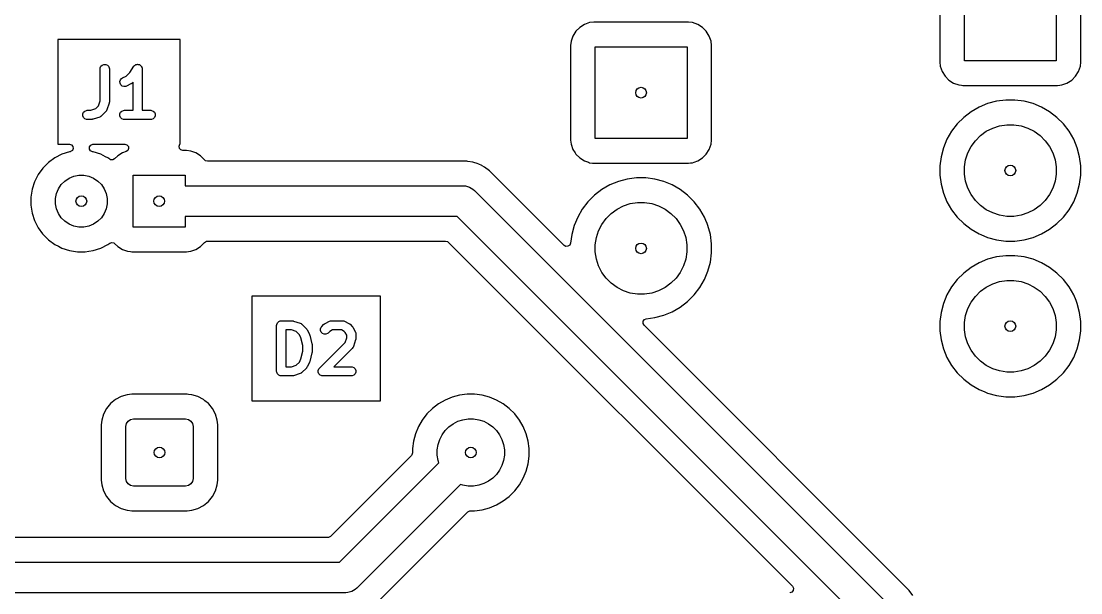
# Model space of a CAD drawing. Extents: x 20 to 124, y -124 to -20.
# Drawn here: x 45.27 to 79.85, y -62.78 to -44.13 of the extents above; entities that cross this region are included whole.
import ezdxf

# ---------------------------------------------------------------- set-up
doc = ezdxf.new("R2010")
doc.units = 0
doc.layers.add('BLACK', color=7, linetype='CONTINUOUS')
doc.layers.add('WHITE', color=7, linetype='CONTINUOUS')

msp = doc.modelspace()

# ---------------------------------------------------------------- linework, layer by layer
at = {"layer": 'BLACK', "linetype": 'CONTINUOUS'}
for p, q in [((75.2495, -42.375039), (75.2495, -45.46496)), ((76.05, -45.42), (76.05, -42.42)), ((79.05, -42.42), (79.05, -45.42)), ((79.8505, -45.464954), (79.8505, -42.375046)), ((63.650476, -44.234211), (63.497737, -44.330184)), ((63.820745, -44.174631), (63.650476, -44.234211)), ((63.82075, -44.17463), (63.820745, -44.174631)), ((63.955039, -44.1595), (63.82075, -44.17463)), ((63.955046, -44.1595), (63.955039, -44.1595)), ((67.044954, -44.1595), (63.955046, -44.1595)), ((67.04496, -44.1595), (67.044954, -44.1595)), ((67.179249, -44.17463), (67.04496, -44.1595)), ((67.179254, -44.174631), (67.179249, -44.17463)), ((67.349523, -44.234211), (67.179254, -44.174631)), ((67.502262, -44.330184), (67.349523, -44.234211)), ((63.370184, -44.457737), (63.274211, -44.610476)), ((63.497737, -44.330184), (63.370184, -44.457737)), ((67.629816, -44.457738), (67.502262, -44.330184)), ((67.725789, -44.610478), (67.629816, -44.457738)), ((50.4555, -44.724984), (46.473071, -44.724984)), ((46.473071, -44.724984), (46.473071, -48.140553)), ((50.4555, -44.915039), (50.4555, -44.724984)), ((50.4555, -48.140755), (50.4555, -44.915039)), ((63.21463, -44.78075), (63.1995, -44.915039)), ((63.1995, -44.915039), (63.1995, -48.00496)), ((63.214631, -44.780745), (63.21463, -44.78075)), ((63.274211, -44.610476), (63.214631, -44.780745)), ((67.785368, -44.780745), (67.725789, -44.610478)), ((67.8005, -44.915046), (67.785368, -44.780745)), ((67.8005, -48.004954), (67.8005, -44.915046)), ((64, -47.96), (64, -44.96)), ((64, -44.96), (67, -44.96)), ((67, -44.96), (67, -47.96)), ((47.852882, -45.654064), (47.87528, -45.599992)), ((47.87528, -45.599992), (47.916664, -45.558608)), ((47.916664, -45.558608), (47.970736, -45.53621)), ((47.970736, -45.53621), (48.029264, -45.53621)), ((48.029264, -45.53621), (48.083336, -45.558608)), ((48.083336, -45.558608), (48.12472, -45.599992)), ((48.12472, -45.599992), (48.147118, -45.654064)), ((48.812001, -45.802051), (48.946621, -45.600123)), ((48.946621, -45.600123), (48.946687, -45.600042)), ((48.946687, -45.600042), (48.946708, -45.599992)), ((48.946708, -45.599992), (48.946819, -45.59988)), ((48.946819, -45.59988), (48.965251, -45.577372)), ((48.965251, -45.577372), (48.977593, -45.569106)), ((48.977593, -45.569106), (48.988092, -45.558608)), ((48.988092, -45.558608), (49.001668, -45.552984)), ((49.001668, -45.552984), (49.013881, -45.544806)), ((49.013881, -45.544806), (49.028442, -45.541893)), ((49.028442, -45.541893), (49.042164, -45.53621)), ((49.042164, -45.53621), (49.056861, -45.53621)), ((49.056861, -45.53621), (49.071271, -45.533328)), ((49.071271, -45.533328), (49.085841, -45.53621)), ((49.085841, -45.53621), (49.100692, -45.53621)), ((49.100692, -45.53621), (49.114266, -45.541832)), ((49.114266, -45.541832), (49.128685, -45.544685)), ((49.128685, -45.544685), (49.141045, -45.552925)), ((49.141045, -45.552925), (49.154764, -45.558608)), ((49.154764, -45.558608), (49.165153, -45.568997)), ((49.165153, -45.568997), (49.177384, -45.577151)), ((49.177384, -45.577151), (49.185649, -45.589493)), ((49.185649, -45.589493), (49.196148, -45.599992)), ((49.196148, -45.599992), (49.201771, -45.613568)), ((49.201771, -45.613568), (49.20995, -45.625781)), ((49.20995, -45.625781), (49.212862, -45.640343)), ((49.212862, -45.640343), (49.218546, -45.654064)), ((75.2495, -45.46496), (75.26463, -45.599249)), ((75.26463, -45.599249), (75.264631, -45.599254)), ((75.264631, -45.599254), (75.324211, -45.769523)), ((79.05, -45.42), (76.05, -45.42)), ((79.775789, -45.769522), (79.835368, -45.599255)), ((79.835368, -45.599255), (79.8505, -45.464954)), ((47.85, -45.683328), (47.852882, -45.654064)), ((47.85, -46.730416), (47.85, -45.683328)), ((48.147118, -45.654064), (48.15, -45.683328)), ((48.15, -45.683328), (48.15, -46.754757)), ((48.550889, -45.993401), (48.575775, -45.977736)), ((48.575775, -45.977736), (48.69686, -45.917192)), ((48.69686, -45.917192), (48.812001, -45.802051)), ((49.218546, -45.654064), (49.221397, -45.683016)), ((49.221397, -45.683016), (49.221428, -45.68317)), ((49.221428, -45.68317), (49.221417, -45.683222)), ((49.221417, -45.683222), (49.221428, -45.683328)), ((49.221428, -45.683328), (49.221428, -47.033328)), ((75.324211, -45.769523), (75.420184, -45.922262)), ((75.420184, -45.922262), (75.547738, -46.049816)), ((79.552262, -46.049816), (79.679816, -45.922262)), ((79.679816, -45.922262), (79.775789, -45.769522)), ((48.494035, -46.093139), (48.512542, -46.037616)), ((48.498184, -46.151519), (48.494035, -46.093139)), ((48.524358, -46.203868), (48.498184, -46.151519)), ((48.512542, -46.037616), (48.550889, -45.993401)), ((48.568573, -46.242215), (48.524358, -46.203868)), ((48.624096, -46.260722), (48.568573, -46.242215)), ((48.682476, -46.256573), (48.624096, -46.260722)), ((48.709939, -46.246064), (48.682476, -46.256573)), ((48.852796, -46.174635), (48.709939, -46.246064)), ((48.865389, -46.166707), (48.852796, -46.174635)), ((48.869049, -46.165192), (48.865389, -46.166707)), ((48.873168, -46.16181), (48.869049, -46.165192)), ((48.877682, -46.15897), (48.873168, -46.16181)), ((48.880278, -46.155976), (48.877682, -46.15897)), ((48.89178, -46.146537), (48.880278, -46.155976)), ((48.921428, -46.116889), (48.89178, -46.146537)), ((48.921428, -47.033328), (48.921428, -46.116889)), ((75.547738, -46.049816), (75.700478, -46.145789)), ((75.700478, -46.145789), (75.870745, -46.205368)), ((75.870745, -46.205368), (75.87075, -46.205369)), ((75.87075, -46.205369), (75.961246, -46.215565)), ((75.961246, -46.215565), (76.00504, -46.220499)), ((76.00504, -46.220499), (76.005043, -46.2205)), ((76.005043, -46.2205), (76.005046, -46.2205)), ((76.005046, -46.2205), (79.094957, -46.2205)), ((79.094957, -46.2205), (79.094958, -46.220499)), ((79.094958, -46.220499), (79.162104, -46.212934)), ((79.162104, -46.212934), (79.229249, -46.205369)), ((79.229249, -46.205369), (79.229252, -46.205368)), ((79.229252, -46.205368), (79.229255, -46.205368)), ((79.229255, -46.205368), (79.399522, -46.145789)), ((79.399522, -46.145789), (79.552262, -46.049816)), ((47.547085, -47.033328), (47.704687, -46.980794)), ((47.704687, -46.980794), (47.797466, -46.888014)), ((47.797466, -46.888014), (47.85, -46.730416)), ((48.070873, -47.016477), (48.058885, -47.043327)), ((48.142302, -46.802192), (48.070873, -47.016477)), ((48.145601, -46.787682), (48.142302, -46.802192)), ((48.147118, -46.784021), (48.145601, -46.787682)), ((48.14764, -46.778712), (48.147118, -46.784021)), ((48.148822, -46.773518), (48.14764, -46.778712)), ((48.15, -46.754757), (48.148541, -46.769568)), ((48.148541, -46.769568), (48.148822, -46.773518)), ((76.530328, -46.932318), (76.269168, -47.083099)), ((76.530338, -46.932314), (76.530328, -46.932318)), ((76.808939, -46.816913), (76.530338, -46.932314)), ((77.100233, -46.738861), (76.808939, -46.816913)), ((77.399206, -46.699501), (77.100233, -46.738861)), ((77.399211, -46.6995), (77.399206, -46.699501)), ((77.399217, -46.6995), (77.399211, -46.6995)), ((77.700783, -46.6995), (77.399217, -46.6995)), ((77.700788, -46.6995), (77.700783, -46.6995)), ((77.700793, -46.699501), (77.700788, -46.6995)), ((77.999766, -46.738861), (77.700793, -46.699501)), ((78.29106, -46.816913), (77.999766, -46.738861)), ((78.569661, -46.932314), (78.29106, -46.816913)), ((78.569671, -46.932318), (78.569661, -46.932314)), ((78.830831, -47.083099), (78.569671, -46.932318)), ((47.281453, -47.154064), (47.303851, -47.099992)), ((47.281453, -47.212592), (47.281453, -47.154064)), ((47.303851, -47.266664), (47.281453, -47.212592)), ((47.303851, -47.099992), (47.345235, -47.058608)), ((47.345235, -47.308048), (47.303851, -47.266664)), ((47.345235, -47.058608), (47.399307, -47.03621)), ((47.399307, -47.330446), (47.345235, -47.308048)), ((47.399307, -47.03621), (47.428571, -47.033328)), ((47.428571, -47.333328), (47.399307, -47.330446)), ((47.428571, -47.033328), (47.547085, -47.033328)), ((47.571428, -47.333328), (47.428571, -47.333328)), ((47.586233, -47.331869), (47.571428, -47.333328)), ((47.590188, -47.332151), (47.586233, -47.331869)), ((47.595389, -47.330968), (47.590188, -47.332151)), ((47.600692, -47.330446), (47.595389, -47.330968)), ((47.604349, -47.32893), (47.600692, -47.330446)), ((47.618862, -47.325631), (47.604349, -47.32893)), ((47.833148, -47.254203), (47.618862, -47.325631)), ((47.859999, -47.242215), (47.833148, -47.254203)), ((47.86407, -47.238683), (47.859999, -47.242215)), ((47.86905, -47.236621), (47.86407, -47.238683)), ((47.89178, -47.217966), (47.86905, -47.236621)), ((48.034637, -47.075108), (47.89178, -47.217966)), ((48.053292, -47.052377), (48.034637, -47.075108)), ((48.055354, -47.047397), (48.053292, -47.052377)), ((48.058885, -47.043327), (48.055354, -47.047397)), ((48.495739, -47.154064), (48.518137, -47.099992)), ((48.495739, -47.212592), (48.495739, -47.154064)), ((48.518137, -47.266664), (48.495739, -47.212592)), ((48.518137, -47.099992), (48.559521, -47.058608)), ((48.559521, -47.308048), (48.518137, -47.266664)), ((48.559521, -47.058608), (48.613593, -47.03621)), ((48.613593, -47.330446), (48.559521, -47.308048)), ((48.613593, -47.03621), (48.642857, -47.033328)), ((48.642857, -47.333328), (48.613593, -47.330446)), ((48.642857, -47.033328), (48.921428, -47.033328)), ((49.5, -47.333328), (48.642857, -47.333328)), ((49.221428, -47.033328), (49.5, -47.033328)), ((49.5, -47.033328), (49.529264, -47.03621)), ((49.529264, -47.330446), (49.5, -47.333328)), ((49.529264, -47.03621), (49.583336, -47.058608)), ((49.583336, -47.308048), (49.529264, -47.330446)), ((49.583336, -47.058608), (49.62472, -47.099992)), ((49.62472, -47.266664), (49.583336, -47.308048)), ((49.62472, -47.099992), (49.647118, -47.154064)), ((49.647118, -47.212592), (49.62472, -47.266664)), ((49.647118, -47.154064), (49.647118, -47.212592)), ((76.029914, -47.266685), (75.816685, -47.479914)), ((76.029921, -47.266679), (76.029914, -47.266685)), ((76.269168, -47.083099), (76.029921, -47.266679)), ((79.070078, -47.266679), (78.830831, -47.083099)), ((79.070085, -47.266685), (79.070078, -47.266679)), ((79.283314, -47.479914), (79.070085, -47.266685)), ((75.816679, -47.479921), (75.633099, -47.719168)), ((75.816685, -47.479914), (75.816679, -47.479921)), ((76.766252, -47.72104), (76.975975, -47.614181)), ((76.975975, -47.614181), (77.199832, -47.541445)), ((77.199832, -47.541445), (77.432311, -47.504624)), ((77.432311, -47.504624), (77.667689, -47.504624)), ((77.667689, -47.504624), (77.900168, -47.541445)), ((77.900168, -47.541445), (78.124025, -47.614181)), ((78.124025, -47.614181), (78.333748, -47.72104)), ((79.283319, -47.47992), (79.283314, -47.479914)), ((79.4669, -47.719168), (79.283319, -47.47992)), ((63.1995, -48.00496), (63.21463, -48.139249)), ((67, -47.96), (64, -47.96)), ((67.785368, -48.139255), (67.8005, -48.004954)), ((75.482314, -47.980338), (75.366913, -48.258939)), ((75.482318, -47.980328), (75.482314, -47.980338)), ((75.633099, -47.719168), (75.482318, -47.980328)), ((76.27104, -48.216252), (76.409391, -48.025828)), ((76.409391, -48.025828), (76.575828, -47.859391)), ((76.575828, -47.859391), (76.766252, -47.72104)), ((78.333748, -47.72104), (78.524172, -47.859391)), ((78.524172, -47.859391), (78.690609, -48.025828)), ((78.690609, -48.025828), (78.82896, -48.216252)), ((79.617683, -47.980332), (79.4669, -47.719168)), ((79.733087, -48.258942), (79.617683, -47.980332)), ((46.473071, -48.140553), (46.848769, -48.140553)), ((46.848506, -48.390139), (46.601423, -48.470422)), ((46.868167, -48.387026), (46.848506, -48.390139)), ((46.848769, -48.140553), (46.915808, -48.160238)), ((46.883704, -48.38353), (46.868167, -48.387026)), ((46.942482, -48.345756), (46.883704, -48.38353)), ((46.915808, -48.160238), (46.961563, -48.213042)), ((46.971507, -48.2822), (46.942482, -48.345756)), ((46.961563, -48.213042), (46.971507, -48.2822)), ((47.501767, -48.297785), (47.502765, -48.227923)), ((47.538698, -48.357097), (47.501767, -48.297785)), ((47.502765, -48.227923), (47.541375, -48.16969)), ((47.601833, -48.387026), (47.538698, -48.357097)), ((47.541375, -48.16969), (47.605338, -48.141576)), ((47.621493, -48.390139), (47.601833, -48.387026)), ((47.605338, -48.141576), (47.621231, -48.140553)), ((47.621231, -48.140553), (48.656313, -48.140553)), ((47.868576, -48.470422), (47.621493, -48.390139)), ((48.697267, -48.381595), (48.575478, -48.42421)), ((48.656313, -48.140553), (48.723352, -48.160238)), ((48.750026, -48.345756), (48.697267, -48.381595)), ((48.723352, -48.160238), (48.769107, -48.213042)), ((48.779051, -48.2822), (48.750026, -48.345756)), ((48.769107, -48.213042), (48.779051, -48.2822)), ((50.423177, -48.207853), (50.452202, -48.144297)), ((50.433121, -48.277011), (50.423177, -48.207853)), ((50.478876, -48.329815), (50.433121, -48.277011)), ((50.452202, -48.144297), (50.4555, -48.140755)), ((50.545915, -48.3495), (50.478876, -48.329815)), ((50.669954, -48.3495), (50.545915, -48.3495)), ((50.66996, -48.3495), (50.669954, -48.3495)), ((50.804249, -48.36463), (50.66996, -48.3495)), ((50.804254, -48.364631), (50.804249, -48.36463)), ((50.974523, -48.424211), (50.804254, -48.364631)), ((63.21463, -48.139249), (63.214631, -48.139254)), ((63.214631, -48.139254), (63.274211, -48.309523)), ((63.274211, -48.309523), (63.346274, -48.42421)), ((67.629816, -48.462262), (67.725789, -48.309522)), ((67.725789, -48.309522), (67.785368, -48.139255)), ((75.366913, -48.258939), (75.288861, -48.550233)), ((76.164181, -48.425975), (76.27104, -48.216252)), ((78.82896, -48.216252), (78.935819, -48.425975)), ((79.811138, -48.550232), (79.733087, -48.258942)), ((46.159771, -48.741069), (45.976071, -48.924768)), ((46.159774, -48.741066), (46.159771, -48.741069)), ((46.369945, -48.588368), (46.159774, -48.741066)), ((46.601423, -48.470422), (46.369945, -48.588368)), ((48.025209, -48.550232), (47.868576, -48.470422)), ((48.100051, -48.588366), (48.025209, -48.550232)), ((48.100053, -48.588367), (48.100051, -48.588366)), ((48.100054, -48.588368), (48.100053, -48.588367)), ((48.161779, -48.633213), (48.100054, -48.588368)), ((48.19133, -48.649077), (48.161779, -48.633213)), ((48.261022, -48.654061), (48.19133, -48.649077)), ((48.322345, -48.620577), (48.261022, -48.654061)), ((48.422739, -48.520183), (48.322345, -48.620577)), ((48.575478, -48.42421), (48.422739, -48.520183)), ((51.127262, -48.520184), (50.974523, -48.424211)), ((51.254816, -48.647738), (51.127262, -48.520184)), ((51.258865, -48.652815), (51.254816, -48.647738)), ((51.288771, -48.679815), (51.258865, -48.652815)), ((51.35581, -48.6995), (51.288771, -48.679815)), ((59.811751, -48.6995), (51.35581, -48.6995)), ((59.811752, -48.6995), (59.811751, -48.6995)), ((59.842127, -48.704311), (59.811752, -48.6995)), ((60.013928, -48.731521), (59.842127, -48.704311)), ((60.013933, -48.731522), (60.013928, -48.731521)), ((60.013935, -48.731523), (60.013933, -48.731522)), ((60.043314, -48.741069), (60.013935, -48.731523)), ((60.043316, -48.741069), (60.043314, -48.741069)), ((60.150738, -48.775973), (60.043316, -48.741069)), ((63.346274, -48.42421), (63.370184, -48.462262)), ((63.370184, -48.462262), (63.497738, -48.589816)), ((63.497738, -48.589816), (63.650478, -48.685789)), ((63.650478, -48.685789), (63.781173, -48.731521)), ((63.781173, -48.731521), (63.820745, -48.745368)), ((63.820745, -48.745368), (63.82075, -48.745369)), ((63.82075, -48.745369), (63.911246, -48.755565)), ((67.044958, -48.760499), (67.112104, -48.752934)), ((67.112104, -48.752934), (67.179249, -48.745369)), ((67.179249, -48.745369), (67.179251, -48.745368)), ((67.179251, -48.745368), (67.179255, -48.745368)), ((67.179255, -48.745368), (67.179258, -48.745366)), ((67.179258, -48.745366), (67.179262, -48.745366)), ((67.179262, -48.745366), (67.228554, -48.728118)), ((67.228554, -48.728118), (67.228558, -48.728116)), ((67.228558, -48.728116), (67.349522, -48.685789)), ((67.349522, -48.685789), (67.502262, -48.589816)), ((67.502262, -48.589816), (67.629816, -48.462262)), ((75.288861, -48.550233), (75.249501, -48.849206)), ((76.054624, -48.882311), (76.091445, -48.649832)), ((76.091445, -48.649832), (76.164181, -48.425975)), ((78.935819, -48.425975), (79.008555, -48.649832)), ((79.008555, -48.649832), (79.045376, -48.882311)), ((79.8505, -48.849217), (79.811138, -48.550232)), ((45.976066, -48.924774), (45.823368, -49.134945)), ((45.976071, -48.924768), (45.976066, -48.924774)), ((60.208619, -48.79478), (60.150738, -48.775973)), ((60.299814, -48.841246), (60.208619, -48.79478)), ((60.31547, -48.849223), (60.299814, -48.841246)), ((60.391011, -48.887713), (60.31547, -48.849223)), ((60.556619, -49.008034), (60.391011, -48.887713)), ((60.556621, -49.008036), (60.556619, -49.008034)), ((62.991255, -51.44267), (60.556621, -49.008036)), ((63.911246, -48.755565), (63.95504, -48.760499)), ((63.95504, -48.760499), (63.955043, -48.7605)), ((63.955043, -48.7605), (63.955046, -48.7605)), ((63.955046, -48.7605), (67.044957, -48.7605)), ((67.044957, -48.7605), (67.044958, -48.760499)), ((75.249501, -48.849206), (75.2495, -48.849223)), ((75.2495, -48.849223), (75.2495, -49.150776)), ((76.054624, -49.117689), (76.054624, -48.882311)), ((79.045376, -48.882311), (79.045376, -49.117689)), ((79.8505, -49.150783), (79.8505, -48.849217)), ((45.705422, -49.366423), (45.62514, -49.613506)), ((45.823368, -49.134945), (45.705422, -49.366423)), ((46.577941, -49.460766), (46.695766, -49.342941)), ((46.695766, -49.342941), (46.834313, -49.250367)), ((46.834313, -49.250367), (46.988258, -49.186601)), ((46.988258, -49.186601), (47.151685, -49.154093)), ((47.151685, -49.154093), (47.318315, -49.154093)), ((47.318315, -49.154093), (47.481742, -49.186601)), ((47.481742, -49.186601), (47.635687, -49.250367)), ((47.635687, -49.250367), (47.774234, -49.342941)), ((47.774234, -49.342941), (47.892059, -49.460766)), ((48.925, -50.85), (48.925, -49.15)), ((48.925, -49.15), (50.625, -49.15)), ((50.625, -49.15), (50.625, -49.5)), ((64.758939, -49.356913), (64.480338, -49.472314)), ((65.050233, -49.278861), (64.758939, -49.356913)), ((65.349206, -49.239501), (65.050233, -49.278861)), ((65.349211, -49.2395), (65.349206, -49.239501)), ((65.349217, -49.2395), (65.349211, -49.2395)), ((65.650783, -49.2395), (65.349217, -49.2395)), ((65.650788, -49.2395), (65.650783, -49.2395)), ((65.650793, -49.239501), (65.650788, -49.2395)), ((65.949766, -49.278861), (65.650793, -49.239501)), ((66.24106, -49.356913), (65.949766, -49.278861)), ((66.519661, -49.472314), (66.24106, -49.356913)), ((75.2495, -49.150776), (75.249501, -49.150793)), ((75.249501, -49.150793), (75.288861, -49.449766)), ((76.091445, -49.350168), (76.054624, -49.117689)), ((76.164181, -49.574025), (76.091445, -49.350168)), ((79.008555, -49.350168), (78.935819, -49.574025)), ((79.045376, -49.117689), (79.008555, -49.350168)), ((79.811138, -49.449768), (79.8505, -49.150783)), ((45.62514, -49.613506), (45.5845, -49.870097)), ((46.389093, -49.916685), (46.421601, -49.753258)), ((46.421601, -49.753258), (46.485367, -49.599313)), ((46.485367, -49.599313), (46.577941, -49.460766)), ((47.892059, -49.460766), (47.984633, -49.599313)), ((47.984633, -49.599313), (48.048399, -49.753258)), ((48.048399, -49.753258), (48.080907, -49.916685)), ((50.625, -49.5), (59.7094, -49.5)), ((59.7094, -49.5), (59.774648, -49.504277)), ((59.774648, -49.504277), (59.774663, -49.504277)), ((59.774663, -49.504277), (59.900742, -49.53806)), ((59.900742, -49.53806), (60.013781, -49.603323)), ((60.013781, -49.603323), (60.013796, -49.603338)), ((60.013796, -49.603338), (60.062953, -49.646447)), ((60.062953, -49.646447), (73.609253, -63.192746)), ((64.219168, -49.623099), (63.979921, -49.806679)), ((64.480328, -49.472318), (64.219168, -49.623099)), ((64.480338, -49.472314), (64.480328, -49.472318)), ((66.519671, -49.472318), (66.519661, -49.472314)), ((66.780831, -49.623099), (66.519671, -49.472318)), ((67.020078, -49.806679), (66.780831, -49.623099)), ((75.288861, -49.449766), (75.366913, -49.74106)), ((75.366913, -49.74106), (75.482314, -50.019661)), ((76.27104, -49.783748), (76.164181, -49.574025)), ((76.409391, -49.974172), (76.27104, -49.783748)), ((78.82896, -49.783748), (78.690609, -49.974172)), ((78.935819, -49.574025), (78.82896, -49.783748)), ((79.617683, -50.019668), (79.733087, -49.741058)), ((79.733087, -49.741058), (79.811138, -49.449768)), ((45.5845, -49.870097), (45.5845, -50.129902)), ((45.5845, -50.129902), (45.62514, -50.386493)), ((46.389093, -50.083315), (46.389093, -49.916685)), ((46.421601, -50.246742), (46.389093, -50.083315)), ((48.080907, -50.083315), (48.048399, -50.246742)), ((48.080907, -49.916685), (48.080907, -50.083315)), ((63.766679, -50.019921), (63.583099, -50.259168)), ((63.766685, -50.019914), (63.766679, -50.019921)), ((63.979914, -49.806685), (63.766685, -50.019914)), ((63.979921, -49.806679), (63.979914, -49.806685)), ((64.925975, -50.154181), (65.149832, -50.081445)), ((65.149832, -50.081445), (65.382311, -50.044624)), ((65.382311, -50.044624), (65.617689, -50.044624)), ((65.617689, -50.044624), (65.850168, -50.081445)), ((65.850168, -50.081445), (66.074025, -50.154181)), ((67.020085, -49.806685), (67.020078, -49.806679)), ((67.233314, -50.019914), (67.020085, -49.806685)), ((67.23332, -50.019921), (67.233314, -50.019914)), ((67.4169, -50.259168), (67.23332, -50.019921)), ((75.482314, -50.019661), (75.482318, -50.019671)), ((75.482318, -50.019671), (75.633099, -50.280831)), ((76.575828, -50.140609), (76.409391, -49.974172)), ((78.690609, -49.974172), (78.524172, -50.140609)), ((79.4669, -50.280832), (79.617683, -50.019668)), ((45.62514, -50.386493), (45.705422, -50.633576)), ((46.485367, -50.400687), (46.421601, -50.246742)), ((46.577941, -50.539234), (46.485367, -50.400687)), ((47.984633, -50.400687), (47.892059, -50.539234)), ((48.048399, -50.246742), (47.984633, -50.400687)), ((63.583099, -50.259168), (63.432318, -50.520328)), ((64.359391, -50.565828), (64.525828, -50.399391)), ((64.525828, -50.399391), (64.716252, -50.26104)), ((64.716252, -50.26104), (64.925975, -50.154181)), ((66.074025, -50.154181), (66.283748, -50.26104)), ((66.283748, -50.26104), (66.474172, -50.399391)), ((66.474172, -50.399391), (66.640609, -50.565828)), ((67.56754, -50.520085), (67.4169, -50.259168)), ((75.633099, -50.280831), (75.816679, -50.520078)), ((76.766252, -50.27896), (76.575828, -50.140609)), ((76.975975, -50.385819), (76.766252, -50.27896)), ((77.199832, -50.458555), (76.975975, -50.385819)), ((77.432311, -50.495376), (77.199832, -50.458555)), ((77.900168, -50.458555), (77.667689, -50.495376)), ((78.124025, -50.385819), (77.900168, -50.458555)), ((78.333748, -50.27896), (78.124025, -50.385819)), ((78.524172, -50.140609), (78.333748, -50.27896)), ((79.283319, -50.52008), (79.4669, -50.280832)), ((45.705422, -50.633576), (45.823368, -50.865054)), ((46.695766, -50.657059), (46.577941, -50.539234)), ((46.834313, -50.749633), (46.695766, -50.657059)), ((46.988258, -50.813399), (46.834313, -50.749633)), ((47.151685, -50.845907), (46.988258, -50.813399)), ((47.481742, -50.813399), (47.318315, -50.845907)), ((47.635687, -50.749633), (47.481742, -50.813399)), ((47.774234, -50.657059), (47.635687, -50.749633)), ((47.892059, -50.539234), (47.774234, -50.657059)), ((59.502294, -50.5), (50.625, -50.5)), ((50.625, -50.5), (50.625, -50.85)), ((72.7557, -63.753406), (59.502294, -50.5)), ((63.316913, -50.798939), (63.238861, -51.090233)), ((63.432314, -50.520338), (63.316913, -50.798939)), ((63.432318, -50.520328), (63.432314, -50.520338)), ((64.114181, -50.965975), (64.22104, -50.756252)), ((64.22104, -50.756252), (64.359391, -50.565828)), ((66.640609, -50.565828), (66.77896, -50.756252)), ((66.77896, -50.756252), (66.885819, -50.965975)), ((67.567683, -50.520332), (67.56754, -50.520085)), ((67.61459, -50.633576), (67.567683, -50.520332)), ((67.655905, -50.73332), (67.61459, -50.633576)), ((67.683087, -50.798942), (67.655905, -50.73332)), ((67.761138, -51.090232), (67.683087, -50.798942)), ((75.816679, -50.520078), (75.816685, -50.520085)), ((75.816685, -50.520085), (76.029914, -50.733314)), ((76.029914, -50.733314), (76.029921, -50.73332)), ((76.029921, -50.73332), (76.269168, -50.9169)), ((77.667689, -50.495376), (77.432311, -50.495376)), ((78.830832, -50.9169), (79.07008, -50.733319)), ((79.07008, -50.733319), (79.283319, -50.52008)), ((45.823368, -50.865054), (45.970588, -51.067685)), ((45.970588, -51.067685), (45.976069, -51.075229)), ((45.976069, -51.075229), (46.159771, -51.258931)), ((47.318315, -50.845907), (47.151685, -50.845907)), ((50.625, -50.85), (48.925, -50.85)), ((63.238861, -51.090233), (63.201875, -51.371174)), ((64.041445, -51.189832), (64.114181, -50.965975)), ((66.885819, -50.965975), (66.958555, -51.189832)), ((67.8005, -51.389217), (67.761138, -51.090232)), ((76.269168, -50.9169), (76.530328, -51.067681)), ((76.530328, -51.067681), (76.530329, -51.067681)), ((76.530329, -51.067681), (76.530332, -51.067683)), ((76.530332, -51.067683), (76.584773, -51.090233)), ((76.584773, -51.090233), (76.808939, -51.183086)), ((78.291058, -51.183087), (78.569668, -51.067683)), ((78.569668, -51.067683), (78.830832, -50.9169)), ((46.159771, -51.258931), (46.369949, -51.411634)), ((46.369949, -51.411634), (46.49145, -51.473542)), ((46.49145, -51.473542), (46.601423, -51.529577)), ((47.868572, -51.529579), (48.100051, -51.411634)), ((48.100051, -51.411634), (48.161779, -51.366785)), ((48.161779, -51.366785), (48.227584, -51.343306)), ((48.227584, -51.343306), (48.295638, -51.359131)), ((48.295638, -51.359131), (48.322345, -51.379423)), ((48.322345, -51.379423), (48.422738, -51.479816)), ((48.422738, -51.479816), (48.575478, -51.575789)), ((50.974522, -51.575789), (51.127262, -51.479816)), ((51.127262, -51.479816), (51.254816, -51.352262)), ((51.254816, -51.352262), (51.254818, -51.352257)), ((51.254818, -51.352257), (51.258865, -51.347185)), ((51.258865, -51.347185), (51.316054, -51.307046)), ((51.316054, -51.307046), (51.35581, -51.3005)), ((51.35581, -51.3005), (59.119353, -51.3005)), ((59.119353, -51.3005), (59.186392, -51.320185)), ((59.186392, -51.320185), (59.207034, -51.336819)), ((59.207034, -51.336819), (70.438034, -62.567819)), ((63.045419, -51.474373), (62.991255, -51.44267)), ((63.115284, -51.473542), (63.045419, -51.474373)), ((63.173608, -51.435071), (63.115284, -51.473542)), ((63.201875, -51.371174), (63.173608, -51.435071)), ((64.004624, -51.422311), (64.041445, -51.189832)), ((64.004624, -51.657689), (64.004624, -51.422311)), ((66.958555, -51.189832), (66.995376, -51.422311)), ((66.995376, -51.422311), (66.995376, -51.657689)), ((67.8005, -51.690783), (67.8005, -51.389217)), ((76.808939, -51.183086), (76.80894, -51.183086)), ((76.80894, -51.183086), (76.808942, -51.183087)), ((76.808942, -51.183087), (77.100232, -51.261138)), ((77.100232, -51.261138), (77.399217, -51.3005)), ((77.399217, -51.3005), (77.399224, -51.3005)), ((77.399224, -51.3005), (77.700776, -51.3005)), ((77.700776, -51.3005), (77.700783, -51.3005)), ((77.700783, -51.3005), (77.999768, -51.261138)), ((77.999768, -51.261138), (78.291058, -51.183087)), ((46.601423, -51.529577), (46.601425, -51.529577)), ((46.601425, -51.529577), (46.601428, -51.529579)), ((46.601428, -51.529579), (46.848507, -51.60986)), ((46.848507, -51.60986), (46.980706, -51.630797)), ((46.980706, -51.630797), (47.105098, -51.6505)), ((47.105098, -51.6505), (47.105103, -51.6505)), ((47.105103, -51.6505), (47.364902, -51.6505)), ((47.364902, -51.6505), (47.478298, -51.632539)), ((47.478298, -51.632539), (47.621493, -51.60986)), ((47.621493, -51.60986), (47.868572, -51.529579)), ((48.575478, -51.575789), (48.745745, -51.635368)), ((48.745745, -51.635368), (48.74575, -51.635369)), ((48.74575, -51.635369), (48.836246, -51.645565)), ((48.836246, -51.645565), (48.88004, -51.650499)), ((48.88004, -51.650499), (48.880043, -51.6505)), ((48.880043, -51.6505), (48.880046, -51.6505)), ((48.880046, -51.6505), (50.669957, -51.6505)), ((50.669957, -51.6505), (50.669958, -51.650499)), ((50.669958, -51.650499), (50.737104, -51.642934)), ((50.737104, -51.642934), (50.804249, -51.635369)), ((50.804249, -51.635369), (50.804252, -51.635368)), ((50.804252, -51.635368), (50.804255, -51.635368)), ((50.804255, -51.635368), (50.974522, -51.575789)), ((64.041445, -51.890168), (64.004624, -51.657689)), ((66.995376, -51.657689), (66.958555, -51.890168)), ((67.761138, -51.989768), (67.8005, -51.690783)), ((77.100233, -51.818861), (76.808939, -51.896913)), ((77.399206, -51.779501), (77.100233, -51.818861)), ((77.399211, -51.7795), (77.399206, -51.779501)), ((77.399217, -51.7795), (77.399211, -51.7795)), ((77.700783, -51.7795), (77.399217, -51.7795)), ((77.700788, -51.7795), (77.700783, -51.7795)), ((77.700793, -51.779501), (77.700788, -51.7795)), ((77.999766, -51.818861), (77.700793, -51.779501)), ((78.29106, -51.896913), (77.999766, -51.818861)), ((64.114181, -52.114025), (64.041445, -51.890168)), ((64.22104, -52.323748), (64.114181, -52.114025)), ((66.885819, -52.114025), (66.77896, -52.323748)), ((66.958555, -51.890168), (66.885819, -52.114025)), ((67.683087, -52.281058), (67.761138, -51.989768)), ((76.269168, -52.163099), (76.029921, -52.346679)), ((76.530328, -52.012318), (76.269168, -52.163099)), ((76.530338, -52.012314), (76.530328, -52.012318)), ((76.808939, -51.896913), (76.530338, -52.012314)), ((78.569661, -52.012314), (78.29106, -51.896913)), ((78.569671, -52.012318), (78.569661, -52.012314)), ((78.830831, -52.163099), (78.569671, -52.012318)), ((79.070078, -52.346679), (78.830831, -52.163099)), ((64.359391, -52.514172), (64.22104, -52.323748)), ((64.525828, -52.680609), (64.359391, -52.514172)), ((66.640609, -52.514172), (66.474172, -52.680609)), ((66.77896, -52.323748), (66.640609, -52.514172)), ((67.567683, -52.559668), (67.683087, -52.281058)), ((76.029914, -52.346685), (75.816685, -52.559914)), ((76.029921, -52.346679), (76.029914, -52.346685)), ((79.070085, -52.346685), (79.070078, -52.346679)), ((79.283314, -52.559914), (79.070085, -52.346685)), ((64.716252, -52.81896), (64.525828, -52.680609)), ((64.925975, -52.925819), (64.716252, -52.81896)), ((66.283748, -52.81896), (66.074025, -52.925819)), ((66.474172, -52.680609), (66.283748, -52.81896)), ((67.233319, -53.06008), (67.4169, -52.820832)), ((67.4169, -52.820832), (67.567683, -52.559668)), ((75.633099, -52.799168), (75.482318, -53.060328)), ((75.816679, -52.559921), (75.633099, -52.799168)), ((75.816685, -52.559914), (75.816679, -52.559921)), ((76.575828, -52.939391), (76.766252, -52.80104)), ((76.766252, -52.80104), (76.975975, -52.694181)), ((76.975975, -52.694181), (77.199832, -52.621445)), ((77.199832, -52.621445), (77.432311, -52.584624)), ((77.432311, -52.584624), (77.667689, -52.584624)), ((77.667689, -52.584624), (77.900168, -52.621445)), ((77.900168, -52.621445), (78.124025, -52.694181)), ((78.124025, -52.694181), (78.333748, -52.80104)), ((78.333748, -52.80104), (78.524172, -52.939391)), ((79.28332, -52.559921), (79.283314, -52.559914)), ((79.4669, -52.799168), (79.28332, -52.559921)), ((79.61754, -53.060085), (79.4669, -52.799168)), ((57.000797, -53.096103), (52.802357, -53.096103)), ((52.802357, -53.096103), (52.802357, -56.510553)), ((57.000797, -56.510553), (57.000797, -53.096103)), ((65.149832, -52.998555), (64.925975, -52.925819)), ((65.382311, -53.035376), (65.149832, -52.998555)), ((65.617689, -53.035376), (65.382311, -53.035376)), ((65.850168, -52.998555), (65.617689, -53.035376)), ((66.074025, -52.925819), (65.850168, -52.998555)), ((67.02008, -53.273319), (67.233319, -53.06008)), ((75.482314, -53.060338), (75.366913, -53.338939)), ((75.482318, -53.060328), (75.482314, -53.060338)), ((76.27104, -53.296252), (76.409391, -53.105828)), ((76.409391, -53.105828), (76.575828, -52.939391)), ((78.524172, -52.939391), (78.690609, -53.105828)), ((78.690609, -53.105828), (78.82896, -53.296252)), ((79.617683, -53.060332), (79.61754, -53.060085)), ((79.694619, -53.246072), (79.617683, -53.060332)), ((79.705905, -53.27332), (79.694619, -53.246072)), ((66.519668, -53.607683), (66.780832, -53.4569)), ((66.780832, -53.4569), (67.02008, -53.273319)), ((75.366913, -53.338939), (75.288861, -53.630233)), ((76.091445, -53.729832), (76.164181, -53.505975)), ((76.164181, -53.505975), (76.27104, -53.296252)), ((78.82896, -53.296252), (78.935819, -53.505975)), ((78.935819, -53.505975), (79.008555, -53.729832)), ((79.733087, -53.338942), (79.705905, -53.27332)), ((79.811138, -53.630232), (79.733087, -53.338942)), ((53.633137, -53.969992), (53.674521, -53.928608)), ((53.674521, -53.928608), (53.728593, -53.90621)), ((53.728593, -53.90621), (53.757857, -53.903328)), ((53.757857, -53.903328), (54.115, -53.903328)), ((54.115, -53.903328), (54.129811, -53.904786)), ((54.129811, -53.904786), (54.133761, -53.904506)), ((54.133761, -53.904506), (54.138955, -53.905687)), ((54.138955, -53.905687), (54.144264, -53.90621)), ((54.144264, -53.90621), (54.147926, -53.907727)), ((54.147926, -53.907727), (54.162434, -53.911026)), ((54.162434, -53.911026), (54.37672, -53.982454)), ((55.190775, -53.990593), (55.333633, -53.919164)), ((55.333633, -53.919164), (55.361096, -53.908654)), ((55.361096, -53.908654), (55.366473, -53.908271)), ((55.366473, -53.908271), (55.371451, -53.90621)), ((55.371451, -53.90621), (55.400715, -53.903328)), ((55.400715, -53.903328), (55.757857, -53.903328)), ((55.757857, -53.903328), (55.787121, -53.90621)), ((55.787121, -53.90621), (55.792098, -53.908271)), ((55.792098, -53.908271), (55.797476, -53.908654)), ((55.797476, -53.908654), (55.824939, -53.919164)), ((55.824939, -53.919164), (55.967797, -53.990593)), ((65.563844, -53.987421), (65.568006, -53.929223)), ((65.568006, -53.929223), (65.568828, -53.917729)), ((65.568828, -53.917729), (65.6107, -53.861796)), ((65.6107, -53.861796), (65.668822, -53.838125)), ((65.668822, -53.838125), (65.949768, -53.801138)), ((65.949768, -53.801138), (66.241058, -53.723087)), ((66.241058, -53.723087), (66.519668, -53.607683)), ((75.249501, -53.929206), (75.2495, -53.929223)), ((75.2495, -53.929223), (75.2495, -54.230776)), ((75.288861, -53.630233), (75.249501, -53.929206)), ((76.054624, -53.962311), (76.091445, -53.729832)), ((79.008555, -53.729832), (79.045376, -53.962311)), ((79.8505, -53.929217), (79.811138, -53.630232)), ((79.8505, -54.230783), (79.8505, -53.929217)), ((53.607857, -54.053328), (53.610739, -54.024064)), ((53.607857, -55.553328), (53.607857, -54.053328)), ((53.610739, -54.024064), (53.633137, -53.969992)), ((54.09066, -54.203328), (53.907857, -54.203328)), ((53.907857, -54.203328), (53.907857, -55.403328)), ((54.248258, -54.255861), (54.09066, -54.203328)), ((54.348865, -54.356468), (54.248258, -54.255861)), ((54.37672, -53.982454), (54.403571, -53.994443)), ((54.403571, -53.994443), (54.407641, -53.997973)), ((54.407641, -53.997973), (54.412621, -54.000036)), ((54.412621, -54.000036), (54.435352, -54.018691)), ((54.435352, -54.018691), (54.578209, -54.161548)), ((54.578209, -54.161548), (54.587649, -54.17305)), ((54.587649, -54.17305), (54.590642, -54.175646)), ((54.590642, -54.175646), (54.59348, -54.180155)), ((54.59348, -54.180155), (54.596864, -54.184278)), ((54.596864, -54.184278), (54.59838, -54.18794)), ((54.59838, -54.18794), (54.606307, -54.200532)), ((54.606307, -54.200532), (54.677736, -54.343388)), ((55.039311, -54.166922), (55.061708, -54.11285)), ((55.039311, -54.225448), (55.039311, -54.166922)), ((55.061708, -54.27952), (55.039311, -54.225448)), ((55.061708, -54.11285), (55.080363, -54.090119)), ((55.103094, -54.320906), (55.061708, -54.27952)), ((55.080363, -54.090119), (55.151791, -54.018691)), ((55.151791, -54.018691), (55.163293, -54.00925)), ((55.163293, -54.00925), (55.165889, -54.006258)), ((55.165889, -54.006258), (55.170398, -54.003419)), ((55.170398, -54.003419), (55.174521, -54.000036)), ((55.174521, -54.000036), (55.178183, -53.998519)), ((55.178183, -53.998519), (55.190775, -53.990593)), ((55.346711, -54.248035), (55.292495, -54.302251)), ((55.436125, -54.203328), (55.346711, -54.248035)), ((55.722447, -54.203328), (55.436125, -54.203328)), ((55.811861, -54.248035), (55.722447, -54.203328)), ((55.848865, -54.285039), (55.811861, -54.248035)), ((55.893572, -54.374452), (55.848865, -54.285039)), ((55.967797, -53.990593), (55.98039, -53.99852)), ((55.98039, -53.99852), (55.98405, -54.000036)), ((55.98405, -54.000036), (55.988169, -54.003417)), ((55.988169, -54.003417), (55.992683, -54.006258)), ((55.992683, -54.006258), (55.995279, -54.009251)), ((55.995279, -54.009251), (56.006781, -54.018691)), ((56.006781, -54.018691), (56.078209, -54.090119)), ((56.078209, -54.090119), (56.087649, -54.101621)), ((56.087649, -54.101621), (56.090642, -54.104217)), ((56.090642, -54.104217), (56.09348, -54.108726)), ((56.09348, -54.108726), (56.096864, -54.112849)), ((56.096864, -54.112849), (56.09838, -54.116511)), ((56.09838, -54.116511), (56.106307, -54.129103)), ((56.106307, -54.129103), (56.177736, -54.271959)), ((56.177736, -54.271959), (56.188245, -54.299423)), ((65.597329, -54.048744), (65.563844, -53.987421)), ((74.247666, -62.699081), (65.597329, -54.048744)), ((75.2495, -54.230776), (75.249501, -54.230793)), ((75.249501, -54.230793), (75.288861, -54.529766)), ((76.054624, -54.197689), (76.054624, -53.962311)), ((76.091445, -54.430168), (76.054624, -54.197689)), ((79.045376, -54.197689), (79.008555, -54.430168)), ((79.045376, -53.962311), (79.045376, -54.197689)), ((79.811138, -54.529768), (79.8505, -54.230783)), ((54.402044, -54.462827), (54.348865, -54.356468)), ((54.465, -54.714648), (54.402044, -54.462827)), ((54.677736, -54.343388), (54.678555, -54.34553)), ((54.678555, -54.34553), (54.6792, -54.3464)), ((54.6792, -54.3464), (54.683584, -54.358671)), ((54.683584, -54.358671), (54.688245, -54.370852)), ((54.688245, -54.370852), (54.688321, -54.371932)), ((54.688321, -54.371932), (54.689093, -54.374091)), ((54.689093, -54.374091), (54.760521, -54.659805)), ((55.008934, -55.447262), (55.841038, -54.615157)), ((55.157166, -54.343303), (55.103094, -54.320906)), ((55.215692, -54.343303), (55.157166, -54.343303)), ((55.269764, -54.320906), (55.215692, -54.343303)), ((55.292495, -54.302251), (55.269764, -54.320906)), ((55.841038, -54.615157), (55.893572, -54.457559)), ((55.893572, -54.457559), (55.893572, -54.374452)), ((56.185874, -54.529335), (56.114445, -54.74362)), ((56.189173, -54.514825), (56.185874, -54.529335)), ((56.188245, -54.299423), (56.188626, -54.304797)), ((56.188626, -54.304797), (56.19069, -54.309778)), ((56.19069, -54.511164), (56.189173, -54.514825)), ((56.19069, -54.309778), (56.193572, -54.339042)), ((56.191212, -54.505855), (56.19069, -54.511164)), ((56.192394, -54.500661), (56.191212, -54.505855)), ((56.193572, -54.4819), (56.192113, -54.496711)), ((56.192113, -54.496711), (56.192394, -54.500661)), ((56.193572, -54.339042), (56.193572, -54.4819)), ((75.288861, -54.529766), (75.366913, -54.82106)), ((76.164181, -54.654025), (76.091445, -54.430168)), ((79.008555, -54.430168), (78.935819, -54.654025)), ((79.733087, -54.821058), (79.811138, -54.529768)), ((54.402044, -55.143828), (54.465, -54.892007)), ((54.465, -54.892007), (54.465, -54.714648)), ((54.760521, -54.946851), (54.689093, -55.232565)), ((54.760521, -54.659805), (54.76127, -54.664876)), ((54.76127, -54.941779), (54.760521, -54.946851)), ((54.76127, -54.664876), (54.762118, -54.666921)), ((54.762118, -54.939735), (54.76127, -54.941779)), ((54.762118, -54.666921), (54.763203, -54.677943)), ((54.763203, -54.928712), (54.762118, -54.939735)), ((54.763203, -54.677943), (54.764823, -54.688894)), ((54.764823, -54.917762), (54.763203, -54.928712)), ((54.764823, -54.688894), (54.764497, -54.691081)), ((54.764497, -54.691081), (54.765, -54.696185)), ((54.765, -54.910471), (54.764497, -54.915574)), ((54.764497, -54.915574), (54.764823, -54.917762)), ((54.765, -54.696185), (54.765, -54.910471)), ((56.078209, -54.802251), (55.477132, -55.403328)), ((56.096864, -54.779521), (56.078209, -54.802251)), ((56.098927, -54.774539), (56.096864, -54.779521)), ((56.102457, -54.77047), (56.098927, -54.774539)), ((56.114445, -54.74362), (56.102457, -54.77047)), ((75.366913, -54.82106), (75.482314, -55.099661)), ((76.27104, -54.863748), (76.164181, -54.654025)), ((76.409391, -55.054172), (76.27104, -54.863748)), ((78.82896, -54.863748), (78.690609, -55.054172)), ((78.935819, -54.654025), (78.82896, -54.863748)), ((79.617683, -55.099668), (79.733087, -54.821058)), ((54.248259, -55.350794), (54.348865, -55.250188)), ((54.348865, -55.250188), (54.402044, -55.143828)), ((54.677736, -55.263268), (54.606307, -55.406124)), ((54.678555, -55.261125), (54.677736, -55.263268)), ((54.6792, -55.260256), (54.678555, -55.261125)), ((54.683584, -55.247984), (54.6792, -55.260256)), ((54.688245, -55.235804), (54.683584, -55.247984)), ((54.688321, -55.234723), (54.688245, -55.235804)), ((54.689093, -55.232565), (54.688321, -55.234723)), ((75.482314, -55.099661), (75.482318, -55.099671)), ((75.482318, -55.099671), (75.633099, -55.360831)), ((76.575828, -55.220609), (76.409391, -55.054172)), ((76.766252, -55.35896), (76.575828, -55.220609)), ((78.524172, -55.220609), (78.333748, -55.35896)), ((78.690609, -55.054172), (78.524172, -55.220609)), ((79.4669, -55.360832), (79.617683, -55.099668)), ((53.610739, -55.582591), (53.607857, -55.553328)), ((53.610739, -55.582592), (53.610739, -55.582591)), ((53.633137, -55.636664), (53.610739, -55.582592)), ((53.674521, -55.678048), (53.633137, -55.636664)), ((53.907857, -55.403328), (54.090657, -55.403328)), ((54.090657, -55.403328), (54.248259, -55.350794)), ((54.37672, -55.624203), (54.162434, -55.695631)), ((54.403571, -55.612215), (54.37672, -55.624203)), ((54.407642, -55.608683), (54.403571, -55.612215)), ((54.412622, -55.606621), (54.407642, -55.608683)), ((54.435352, -55.587966), (54.412622, -55.606621)), ((54.578209, -55.445108), (54.435352, -55.587966)), ((54.587647, -55.433606), (54.578209, -55.445108)), ((54.590642, -55.43101), (54.587647, -55.433606)), ((54.593482, -55.426496), (54.590642, -55.43101)), ((54.596864, -55.422377), (54.593482, -55.426496)), ((54.598379, -55.418717), (54.596864, -55.422377)), ((54.606307, -55.406124), (54.598379, -55.418717)), ((54.967882, -55.524065), (54.990279, -55.469993)), ((54.967882, -55.582591), (54.967882, -55.524065)), ((54.990279, -55.636663), (54.967882, -55.582591)), ((54.990279, -55.469993), (55.008934, -55.447262)), ((55.031665, -55.678049), (54.990279, -55.636663)), ((55.477132, -55.403328), (56.043572, -55.403328)), ((56.043572, -55.403328), (56.072836, -55.40621)), ((56.072836, -55.40621), (56.126908, -55.428608)), ((56.126908, -55.428608), (56.168292, -55.469992)), ((56.168292, -55.636664), (56.126908, -55.678048)), ((56.168292, -55.469992), (56.19069, -55.524064)), ((56.19069, -55.582592), (56.168292, -55.636664)), ((56.19069, -55.524064), (56.19069, -55.582592)), ((75.633099, -55.360831), (75.816679, -55.600078)), ((75.816679, -55.600078), (75.816685, -55.600085)), ((75.816685, -55.600085), (76.029914, -55.813314)), ((76.975975, -55.465819), (76.766252, -55.35896)), ((77.199832, -55.538555), (76.975975, -55.465819)), ((77.432311, -55.575376), (77.199832, -55.538555)), ((77.667689, -55.575376), (77.432311, -55.575376)), ((77.900168, -55.538555), (77.667689, -55.575376)), ((78.124025, -55.465819), (77.900168, -55.538555)), ((78.333748, -55.35896), (78.124025, -55.465819)), ((79.07008, -55.813319), (79.283319, -55.60008)), ((79.283319, -55.60008), (79.4669, -55.360832)), ((53.728593, -55.700446), (53.674521, -55.678048)), ((53.757857, -55.703328), (53.728593, -55.700446)), ((54.115, -55.703328), (53.757857, -55.703328)), ((54.129805, -55.701869), (54.115, -55.703328)), ((54.13376, -55.702151), (54.129805, -55.701869)), ((54.138961, -55.700968), (54.13376, -55.702151)), ((54.144264, -55.700446), (54.138961, -55.700968)), ((54.147921, -55.69893), (54.144264, -55.700446)), ((54.162434, -55.695631), (54.147921, -55.69893)), ((55.063339, -55.691168), (55.031665, -55.678049)), ((55.085736, -55.700446), (55.063339, -55.691168)), ((55.115, -55.703328), (55.085736, -55.700446)), ((56.043572, -55.703328), (55.115, -55.703328)), ((56.072836, -55.700446), (56.043572, -55.703328)), ((56.126908, -55.678048), (56.072836, -55.700446)), ((76.029914, -55.813314), (76.029921, -55.81332)), ((76.029921, -55.81332), (76.269168, -55.9969)), ((76.269168, -55.9969), (76.530328, -56.147681)), ((78.569668, -56.147683), (78.830832, -55.9969)), ((78.830832, -55.9969), (79.07008, -55.813319)), ((48.729067, -56.314699), (48.531042, -56.374769)), ((48.883395, -56.2995), (48.729067, -56.314699)), ((50.686605, -56.2995), (48.883395, -56.2995)), ((50.686609, -56.2995), (50.686605, -56.2995)), ((50.730222, -56.303795), (50.686609, -56.2995)), ((50.840935, -56.314699), (50.730222, -56.303795)), ((50.840935, -56.3147), (50.840933, -56.314699)), ((50.840933, -56.314699), (50.840935, -56.314699)), ((51.038955, -56.374768), (50.840935, -56.3147)), ((59.573438, -56.332017), (59.332792, -56.396498)), ((59.820424, -56.299501), (59.573438, -56.332017)), ((59.820429, -56.2995), (59.820424, -56.299501)), ((59.820435, -56.2995), (59.820429, -56.2995)), ((60.069565, -56.2995), (59.820435, -56.2995)), ((60.06957, -56.2995), (60.069565, -56.2995)), ((60.069575, -56.299501), (60.06957, -56.2995)), ((60.316561, -56.332017), (60.069575, -56.299501)), ((60.557207, -56.396498), (60.316561, -56.332017)), ((76.530328, -56.147681), (76.530329, -56.147681)), ((76.530329, -56.147681), (76.530332, -56.147683)), ((76.530332, -56.147683), (76.716072, -56.224619)), ((76.716072, -56.224619), (76.808939, -56.263086)), ((76.808939, -56.263086), (76.80894, -56.263086)), ((76.80894, -56.263086), (76.808942, -56.263087)), ((76.808942, -56.263087), (77.100232, -56.341138)), ((77.100232, -56.341138), (77.399217, -56.3805)), ((77.700783, -56.3805), (77.999768, -56.341138)), ((77.999768, -56.341138), (78.291058, -56.263087)), ((78.291058, -56.263087), (78.569668, -56.147683)), ((48.188589, -56.603589), (48.057317, -56.763545)), ((48.348545, -56.472317), (48.188589, -56.603589)), ((48.531042, -56.374769), (48.348545, -56.472317)), ((51.221451, -56.472315), (51.038955, -56.374768)), ((51.221452, -56.472316), (51.221451, -56.472315)), ((51.221454, -56.472317), (51.221452, -56.472316)), ((51.268045, -56.510553), (51.221454, -56.472317)), ((51.38141, -56.603589), (51.268045, -56.510553)), ((51.391924, -56.616401), (51.38141, -56.603589)), ((51.512685, -56.763549), (51.391924, -56.616401)), ((52.802357, -56.510553), (57.000797, -56.510553)), ((58.886873, -56.6164), (58.689225, -56.76806)), ((59.102623, -56.491837), (58.886873, -56.6164)), ((59.102638, -56.49183), (59.102623, -56.491837)), ((59.332792, -56.396498), (59.102638, -56.49183)), ((60.787361, -56.49183), (60.557207, -56.396498)), ((60.787376, -56.491837), (60.787361, -56.49183)), ((61.003126, -56.6164), (60.787376, -56.491837)), ((61.200774, -56.76806), (61.003126, -56.6164)), ((77.399217, -56.3805), (77.399224, -56.3805)), ((77.399224, -56.3805), (77.700776, -56.3805)), ((77.700776, -56.3805), (77.700783, -56.3805)), ((47.959769, -56.946042), (47.899699, -57.144066)), ((48.057317, -56.763545), (47.959769, -56.946042)), ((51.610232, -56.946045), (51.512685, -56.763549)), ((51.6703, -57.144065), (51.610232, -56.946045)), ((58.51306, -56.944225), (58.3614, -57.141873)), ((58.513066, -56.944218), (58.51306, -56.944225)), ((58.689218, -56.768066), (58.513066, -56.944218)), ((58.689225, -56.76806), (58.689218, -56.768066)), ((61.200781, -56.768066), (61.200774, -56.76806)), ((61.376933, -56.944218), (61.200781, -56.768066)), ((61.376939, -56.944225), (61.376933, -56.944218)), ((61.528599, -57.141873), (61.376939, -56.944225)), ((47.899699, -57.144066), (47.8845, -57.298394)), ((47.8845, -57.298394), (47.8845, -59.101604)), ((48.685, -57.349999), (48.70403, -57.254329)), ((48.685001, -59.05), (48.685, -57.349999)), ((48.70403, -57.254329), (48.758223, -57.173223)), ((48.758223, -57.173223), (48.839329, -57.11903)), ((48.839329, -57.11903), (48.935, -57.100001)), ((48.935, -57.100001), (50.635001, -57.1)), ((50.635001, -57.1), (50.730671, -57.11903)), ((50.730671, -57.11903), (50.811777, -57.173223)), ((50.811777, -57.173223), (50.86597, -57.254329)), ((50.86597, -57.254329), (50.884999, -57.35)), ((50.884999, -57.35), (50.885, -59.050001)), ((51.685499, -57.298392), (51.6703, -57.144065)), ((51.6855, -59.101609), (51.685499, -57.298392)), ((58.23683, -57.357638), (58.141498, -57.587792)), ((58.236837, -57.357623), (58.23683, -57.357638)), ((58.3614, -57.141873), (58.236837, -57.357623)), ((59.108553, -57.485607), (59.230607, -57.363553)), ((59.230607, -57.363553), (59.370252, -57.262096)), ((59.370252, -57.262096), (59.524048, -57.183733)), ((59.524048, -57.183733), (59.68821, -57.130393)), ((59.68821, -57.130393), (59.858695, -57.103391)), ((59.858695, -57.103391), (60.031305, -57.103391)), ((60.031305, -57.103391), (60.20179, -57.130393)), ((60.20179, -57.130393), (60.365952, -57.183733)), ((60.365952, -57.183733), (60.519748, -57.262096)), ((60.519748, -57.262096), (60.659393, -57.363553)), ((60.659393, -57.363553), (60.781447, -57.485607)), ((61.653162, -57.357623), (61.528599, -57.141873)), ((61.653167, -57.357635), (61.653162, -57.357623)), ((61.748502, -57.587793), (61.653167, -57.357635)), ((58.141498, -57.587792), (58.077017, -57.828438)), ((58.928733, -57.779048), (59.007096, -57.625252)), ((59.007096, -57.625252), (59.108553, -57.485607)), ((60.781447, -57.485607), (60.882904, -57.625252)), ((60.882904, -57.625252), (60.961267, -57.779048)), ((61.812982, -57.828435), (61.748502, -57.587793)), ((58.044501, -58.075424), (58.0445, -58.075441)), ((58.0445, -58.075441), (58.0445, -58.209953)), ((58.077017, -57.828438), (58.044501, -58.075424)), ((58.848391, -58.113695), (58.875393, -57.94321)), ((58.875393, -57.94321), (58.928733, -57.779048)), ((60.961267, -57.779048), (61.014607, -57.94321)), ((61.014607, -57.94321), (61.041609, -58.113695)), ((61.8455, -58.075435), (61.812982, -57.828435)), ((61.8455, -58.324565), (61.8455, -58.075435)), ((58.008181, -58.297634), (55.363834, -60.941981)), ((58.024815, -58.276992), (58.008181, -58.297634)), ((58.0445, -58.209953), (58.024815, -58.276992)), ((58.848391, -58.286305), (58.848391, -58.113695)), ((58.875393, -58.45679), (58.848391, -58.286305)), ((61.041609, -58.286305), (61.014607, -58.45679)), ((61.041609, -58.113695), (61.041609, -58.286305)), ((61.812982, -58.571565), (61.8455, -58.324565)), ((55.659094, -61.7788), (58.901317, -58.536575)), ((58.901317, -58.536575), (58.875393, -58.45679)), ((60.882904, -58.774748), (60.781447, -58.914393)), ((60.961267, -58.620952), (60.882904, -58.774748)), ((61.014607, -58.45679), (60.961267, -58.620952)), ((61.748502, -58.812207), (61.812982, -58.571565)), ((47.8845, -59.101604), (47.899699, -59.255932)), ((48.70403, -59.145671), (48.685001, -59.05)), ((50.885, -59.050001), (50.86597, -59.145671)), ((51.6703, -59.255935), (51.6855, -59.101609)), ((60.659393, -59.036447), (60.519748, -59.137904)), ((60.781447, -58.914393), (60.659393, -59.036447)), ((61.528599, -59.258127), (61.653164, -59.042373)), ((61.653164, -59.042373), (61.748502, -58.812207)), ((47.899699, -59.255932), (47.8997, -59.255935)), ((47.8997, -59.255935), (47.959768, -59.453955)), ((47.959768, -59.453955), (48.054903, -59.631939)), ((48.758223, -59.226777), (48.70403, -59.145671)), ((48.839329, -59.28097), (48.758223, -59.226777)), ((48.934999, -59.3), (48.839329, -59.28097)), ((50.635, -59.299999), (48.934999, -59.3)), ((50.730671, -59.28097), (50.635, -59.299999)), ((50.811777, -59.226777), (50.730671, -59.28097)), ((50.86597, -59.145671), (50.811777, -59.226777)), ((51.512685, -59.636451), (51.610232, -59.453955)), ((51.610232, -59.453955), (51.6703, -59.255935)), ((59.608424, -59.243682), (56.219753, -62.632353)), ((59.68821, -59.269607), (59.608424, -59.243682)), ((59.858695, -59.296609), (59.68821, -59.269607)), ((60.031305, -59.296609), (59.858695, -59.296609)), ((60.20179, -59.269607), (60.031305, -59.296609)), ((60.365952, -59.216267), (60.20179, -59.269607)), ((60.519748, -59.137904), (60.365952, -59.216267)), ((61.200776, -59.631938), (61.376938, -59.455776)), ((61.376938, -59.455776), (61.528599, -59.258127)), ((48.054903, -59.631939), (48.057317, -59.636454)), ((48.057317, -59.636454), (48.188589, -59.79641)), ((48.188589, -59.79641), (48.348545, -59.927682)), ((51.221451, -59.927685), (51.38141, -59.79641)), ((51.38141, -59.79641), (51.512685, -59.636451)), ((60.787373, -59.908164), (61.003127, -59.783599)), ((61.003127, -59.783599), (61.200776, -59.631938)), ((48.348545, -59.927682), (48.348549, -59.927685)), ((48.348549, -59.927685), (48.531045, -60.025232)), ((48.531045, -60.025232), (48.729065, -60.0853)), ((48.729065, -60.0853), (48.729064, -60.0853)), ((48.729064, -60.0853), (48.739968, -60.086373)), ((48.739968, -60.086373), (48.883391, -60.1005)), ((48.883391, -60.1005), (50.686608, -60.100499)), ((50.686608, -60.100499), (50.840935, -60.0853)), ((50.840935, -60.0853), (51.038955, -60.025232)), ((51.038955, -60.025232), (51.221451, -59.927685)), ((56.713419, -63.270766), (59.847366, -60.136819)), ((59.847366, -60.136819), (59.908689, -60.103334)), ((59.908689, -60.103334), (59.935047, -60.1005)), ((59.935047, -60.1005), (60.069558, -60.1005)), ((60.069558, -60.1005), (60.069565, -60.1005)), ((60.069565, -60.1005), (60.316565, -60.067982)), ((60.316565, -60.067982), (60.557207, -60.003502)), ((60.557207, -60.003502), (60.787373, -59.908164)), ((55.276153, -60.9783), (41.502148, -60.9783)), ((55.302511, -60.975466), (55.276153, -60.9783)), ((55.363834, -60.941981), (55.302511, -60.975466)), ((41.6045, -61.7788), (55.659094, -61.7788)), ((70.438034, -62.567819), (70.471519, -62.629142)), ((55.8662, -62.7788), (41.811607, -62.7788)), ((55.931448, -62.774523), (55.8662, -62.7788)), ((55.931463, -62.774523), (55.931448, -62.774523)), ((56.057542, -62.74074), (55.931463, -62.774523)), ((56.170581, -62.675477), (56.057542, -62.74074)), ((56.170596, -62.675461), (56.170581, -62.675477)), ((56.219753, -62.632353), (56.170596, -62.675461)), ((70.359199, -62.779184), (70.350353, -62.7795)), ((70.424663, -62.754767), (70.359199, -62.779184)), ((70.466535, -62.698834), (70.424663, -62.754767)), ((70.471519, -62.629142), (70.466535, -62.698834)), ((74.367987, -62.864689), (74.247666, -62.699081))]:
    msp.add_line(p, q, dxfattribs=at)
at = {"layer": 'BLACK'}
for centre in [(65.5, -46.46), (77.55, -49), (47.235, -50), (49.775, -50), (65.5, -51.54), (77.55, -54.08), (49.785, -58.2), (59.945, -58.2)]:
    msp.add_circle(centre, 0.175, dxfattribs=at)
at = {"layer": 'WHITE'}
for centre in [(65.5, -46.46), (77.55, -49), (47.235, -50), (49.775, -50), (65.5, -51.54), (77.55, -54.08), (49.785, -58.2), (59.945, -58.2)]:
    msp.add_circle(centre, 0.175, dxfattribs=at)

doc.saveas('drawing.dxf')
